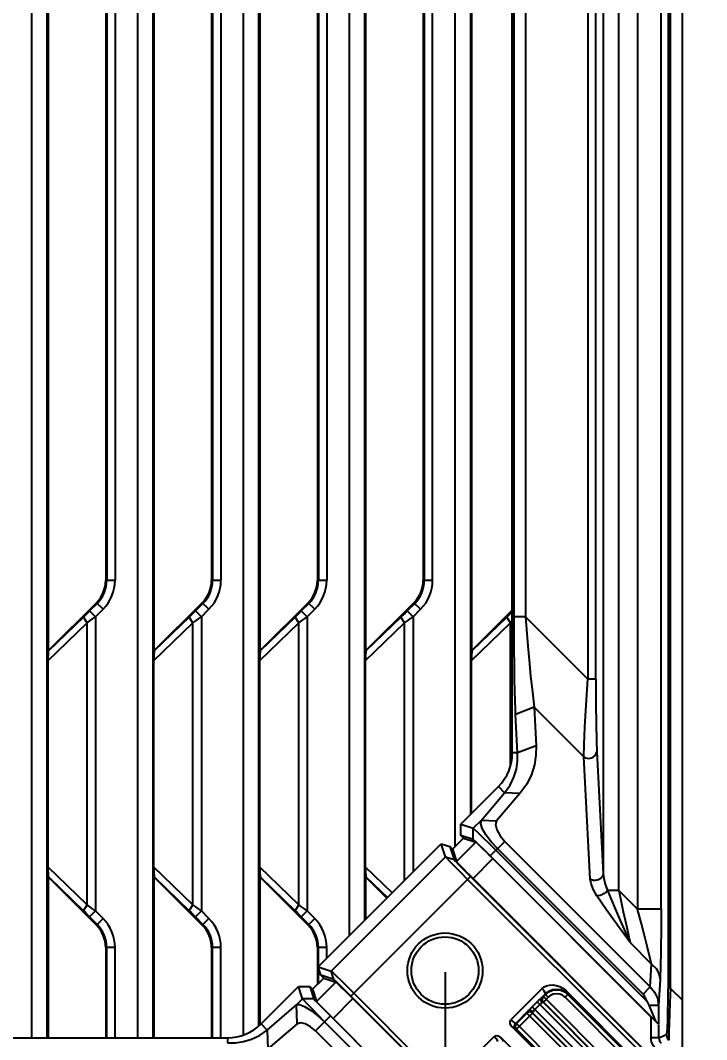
# Model space of a CAD drawing. Header units: millimetres. Extents: x -3132 to 28633, y 682 to 5849.
# Drawn here: x 7477.4 to 7564.1, y 1726.8 to 1855.5 of the extents above; entities that cross this region are included whole.
import ezdxf

# ---------------------------------------------------------------- set-up
doc = ezdxf.new("R2010")
doc.units = ezdxf.units.MM
doc.styles.get("Standard").update_dxf_attribs({"font": 'arial.ttf'})
doc.dimstyles.new('ISO-20', dxfattribs={"dimtxt": 20, "dimasz": 4, "dimexe": 1, "dimexo": 0.2, "dimgap": 0, "dimtad": 1, "dimtoh": 1, "dimdec": 1, "dimzin": 9, "dimdsep": 46, "dimtxsty": 'Standard', "dimblk": '_FILLED', "dimcen": 0.2, "dimclrd": 256, "dimclre": 256, "dimclrt": 256, "dimadec": 1, "dimazin": 2, "dimtfac": 1, "dimtdec": 1, "dimtofl": 0, "dimtmove": 0, "dimatfit": 3, "dimldrblk": '_FILLED', "dimfxl": 1, "dimtolj": 1, "dimtzin": 0, "dimarcsym": 0})

# ---------------------------------------------------------------- blocks, each defined once
blk = doc.blocks.new('_FILLED')
at = {"color": 0, "linetype": 'ByBlock'}
blk.add_solid([(0, 0), (-1, 0.15), (-1, -0.15)], dxfattribs=at)
blk = doc.blocks.new('*D25')
at = {"lineweight": -2, "transparency": 16777216}
for p, q in [((7531.03, 1735.33), (7531.03, 1644.39)), ((7561.03, 1705.33), (7561.03, 1644.39)), ((7535.03, 1645.39), (7557.03, 1645.39)), ((7561.03, 1645.39), (7688.47, 1645.39))]:
    blk.add_line(p, q, dxfattribs=at)
at = {"layer": 'Defpoints', "color": 0, "transparency": 16777216}
for p in [(7531.03, 1735.53), (7561.03, 1705.53), (7561.03, 1645.39)]:
    blk.add_point(p, dxfattribs=at)
at = {"lineweight": -2, "transparency": 16777216, "xscale": 4, "yscale": 4, "zscale": 4, "rotation": 180}
blk.add_blockref('_FILLED', (7531.03, 1645.39), dxfattribs=at)
at = {"lineweight": -2, "transparency": 16777216, "xscale": 4, "yscale": 4, "zscale": 4}
blk.add_blockref('_FILLED', (7561.03, 1645.39), dxfattribs=at)
at = {"transparency": 16777216, "insert": (7626.75, 1658.34), "char_height": 20, "attachment_point": 5}
blk.add_mtext('\\A1;30 [1 1/8"]', dxfattribs=at)

msp = doc.modelspace()

# ---------------------------------------------------------------- linework, layer by layer
at = {"linetype": 'Continuous'}
for p, q in [((7561.028, 1705.533), (7561.028, 2705.533)), ((7541.18, 2024.013), (7541.18, 1780.214)), ((7539.76, 1780.214), (7539.76, 2019.145)), ((7478.799, 1950.619), (7478.799, 1727.033)), ((7492.169, 1950.619), (7492.169, 1727.033)), ((7505.539, 1950.619), (7505.539, 1727.421)), ((7518.909, 1950.619), (7518.909, 1739.914)), ((7532.279, 1950.619), (7532.279, 1751.163)), ((7480.792, 1727.033), (7480.792, 1949.713)), ((7494.162, 1727.033), (7494.162, 1949.713)), ((7507.532, 1728.596), (7507.532, 1949.713)), ((7520.902, 1741.907), (7520.902, 1949.713)), ((7534.272, 1755.277), (7534.272, 1949.713)), ((7558.334, 1743.309), (7558.334, 1942.629)), ((7559.214, 1942.221), (7559.214, 1733.224)), ((7559.507, 1733.261), (7559.507, 1942.221)), ((7555.336, 1938.707), (7555.336, 1743.309)), ((7551.008, 1936.131), (7551.008, 1747.735)), ((7553.007, 1745.637), (7553.007, 1937.363)), ((7549.062, 1935.052), (7549.062, 1772.331)), ((7550.062, 1772.331), (7550.062, 1934.514)), ((7539.528, 1763.018), (7539.528, 1898.181)), ((7480.937, 1775.941), (7480.937, 1885.13)), ((7494.307, 1775.941), (7494.307, 1885.13)), ((7507.677, 1775.941), (7507.677, 1885.13)), ((7521.047, 1775.941), (7521.047, 1885.13)), ((7534.417, 1775.941), (7534.417, 1885.13)), ((7488.164, 1876.236), (7488.164, 1784.83)), ((7488.298, 1876.236), (7488.298, 1784.83)), ((7489.352, 1876.236), (7489.352, 1784.83)), ((7501.534, 1876.236), (7501.534, 1784.83)), ((7501.668, 1876.236), (7501.668, 1784.83)), ((7502.722, 1876.236), (7502.722, 1784.83)), ((7514.904, 1876.236), (7514.904, 1784.83)), ((7515.038, 1876.236), (7515.038, 1784.83)), ((7516.092, 1876.236), (7516.092, 1784.83)), ((7528.274, 1876.236), (7528.274, 1784.83)), ((7528.408, 1876.236), (7528.408, 1784.83)), ((7529.462, 1784.83), (7529.462, 1876.236)), ((7488.164, 1784.83), (7489.352, 1784.83)), ((7501.534, 1784.83), (7502.722, 1784.83)), ((7514.904, 1784.83), (7516.092, 1784.83)), ((7528.274, 1784.83), (7529.462, 1784.83)), ((7486.992, 1782.001), (7480.937, 1775.941)), ((7487.087, 1781.906), (7486.137, 1780.956)), ((7487.832, 1781.161), (7486.992, 1782.001)), ((7500.362, 1782.001), (7494.307, 1775.941)), ((7500.457, 1781.906), (7499.507, 1780.956)), ((7501.202, 1781.161), (7500.362, 1782.001)), ((7513.732, 1782.001), (7507.677, 1775.941)), ((7513.827, 1781.906), (7512.877, 1780.956)), ((7514.572, 1781.161), (7513.732, 1782.001)), ((7527.102, 1782.001), (7521.047, 1775.941)), ((7527.197, 1781.906), (7526.247, 1780.956)), ((7527.942, 1781.161), (7527.102, 1782.001)), ((7486.137, 1780.956), (7486.882, 1780.211)), ((7486.882, 1780.211), (7487.832, 1781.161)), ((7499.507, 1780.956), (7500.252, 1780.211)), ((7500.252, 1780.211), (7501.202, 1781.161)), ((7512.877, 1780.956), (7513.622, 1780.211)), ((7513.622, 1780.211), (7514.572, 1781.161)), ((7526.247, 1780.956), (7526.992, 1780.211)), ((7526.992, 1780.211), (7527.942, 1781.161)), ((7539.528, 1781.057), (7534.417, 1775.941)), ((7480.852, 1774.647), (7485.813, 1779.438)), ((7485.351, 1780.183), (7480.924, 1775.909)), ((7485.813, 1779.438), (7485.351, 1780.183)), ((7485.813, 1743.841), (7485.813, 1779.438)), ((7486.882, 1780.211), (7486.882, 1743.068)), ((7494.222, 1774.647), (7499.183, 1779.438)), ((7498.721, 1780.183), (7494.294, 1775.909)), ((7499.183, 1779.438), (7498.721, 1780.183)), ((7499.183, 1743.841), (7499.183, 1779.438)), ((7500.252, 1780.211), (7500.252, 1743.068)), ((7507.592, 1774.647), (7512.553, 1779.438)), ((7512.091, 1780.183), (7507.664, 1775.909)), ((7512.553, 1779.438), (7512.091, 1780.183)), ((7512.553, 1743.841), (7512.553, 1779.438)), ((7513.622, 1780.211), (7513.622, 1743.068)), ((7520.962, 1774.647), (7525.923, 1779.438)), ((7525.461, 1780.183), (7521.034, 1775.909)), ((7525.923, 1779.438), (7525.461, 1780.183)), ((7525.923, 1746.928), (7525.923, 1779.438)), ((7526.992, 1780.211), (7526.992, 1747.997)), ((7534.332, 1774.647), (7539.293, 1779.438)), ((7538.831, 1780.183), (7534.404, 1775.909)), ((7539.293, 1779.438), (7538.831, 1780.183)), ((7539.293, 1779.438), (7539.528, 1779.606)), ((7539.293, 1761.392), (7539.293, 1779.438)), ((7541.18, 1780.214), (7539.76, 1780.214)), ((7541.18, 1780.214), (7549.062, 1772.331)), ((7480.921, 1775.911), (7480.852, 1774.647)), ((7480.938, 1775.941), (7480.921, 1775.911)), ((7494.291, 1775.911), (7494.222, 1774.647)), ((7494.308, 1775.941), (7494.291, 1775.911)), ((7507.661, 1775.911), (7507.592, 1774.647)), ((7507.678, 1775.941), (7507.661, 1775.911)), ((7521.031, 1775.911), (7520.962, 1774.647)), ((7521.048, 1775.941), (7521.031, 1775.911)), ((7534.401, 1775.911), (7534.332, 1774.647)), ((7534.418, 1775.941), (7534.401, 1775.911)), ((7480.852, 1774.647), (7480.852, 1748.631)), ((7494.222, 1774.647), (7494.222, 1748.631)), ((7507.592, 1774.647), (7507.592, 1748.631)), ((7520.962, 1774.647), (7520.962, 1748.631)), ((7534.332, 1774.647), (7534.332, 1755.337)), ((7550.062, 1772.331), (7549.062, 1772.331)), ((7542.29, 1768.787), (7539.954, 1767.87)), ((7542.29, 1768.787), (7548.562, 1762.515)), ((7542.29, 1768.787), (7542.543, 1763.935)), ((7540.206, 1763.018), (7539.954, 1767.87)), ((7542.543, 1763.935), (7540.206, 1763.018)), ((7540.206, 1763.018), (7539.528, 1763.018)), ((7549.364, 1747.09), (7548.562, 1762.515)), ((7550.206, 1763.16), (7551.008, 1747.735)), ((7533.038, 1754.043), (7537.771, 1758.776)), ((7537.771, 1758.776), (7538.564, 1757.982)), ((7535.628, 1754.552), (7538.564, 1757.982)), ((7540.485, 1757.894), (7537.549, 1754.464)), ((7540.485, 1757.894), (7538.564, 1757.982)), ((7533.038, 1754.043), (7534.599, 1753.523)), ((7533.039, 1752.614), (7533.038, 1754.043)), ((7535.628, 1754.552), (7534.599, 1753.523)), ((7534.599, 1752.094), (7534.599, 1753.523)), ((7535.628, 1754.552), (7537.549, 1754.464)), ((7531.971, 1750.854), (7533.385, 1752.268)), ((7534.599, 1752.094), (7533.039, 1752.614)), ((7533.385, 1752.268), (7533.039, 1752.614)), ((7533.385, 1752.268), (7534.926, 1751.754)), ((7515.012, 1736.017), (7530.544, 1751.549)), ((7530.544, 1751.549), (7531.624, 1751.201)), ((7531.089, 1749.914), (7530.544, 1751.549)), ((7531.624, 1751.201), (7531.971, 1750.854)), ((7531.624, 1751.201), (7532.168, 1749.567)), ((7531.971, 1750.854), (7532.484, 1749.313)), ((7534.926, 1751.754), (7532.484, 1749.313)), ((7538.579, 1751.85), (7536.747, 1750.017)), ((7556.042, 1732.554), (7537.663, 1750.933)), ((7556.958, 1733.47), (7538.579, 1751.85)), ((7531.089, 1749.914), (7516.647, 1735.472)), ((7531.089, 1749.914), (7532.168, 1749.567)), ((7537.081, 1749.67), (7534.569, 1747.157)), ((7536.747, 1750.017), (7557.61, 1729.154)), ((7557.04, 1729.711), (7537.081, 1749.67)), ((7537.461, 1750.732), (7556.524, 1731.669)), ((7485.813, 1743.841), (7480.852, 1748.631)), ((7480.852, 1748.631), (7480.921, 1747.363)), ((7499.183, 1743.841), (7494.222, 1748.631)), ((7494.222, 1748.631), (7494.291, 1747.363)), ((7512.553, 1743.841), (7507.592, 1748.631)), ((7507.592, 1748.631), (7507.661, 1747.363)), ((7524.353, 1745.357), (7520.962, 1748.631)), ((7520.962, 1748.631), (7521.031, 1747.363)), ((7480.926, 1747.367), (7485.351, 1743.096)), ((7480.937, 1747.342), (7486.992, 1741.277)), ((7480.937, 1727.033), (7480.937, 1747.342)), ((7494.296, 1747.367), (7498.721, 1743.096)), ((7494.307, 1747.342), (7500.362, 1741.277)), ((7494.307, 1727.033), (7494.307, 1747.342)), ((7507.666, 1747.367), (7512.091, 1743.096)), ((7507.677, 1747.342), (7513.732, 1741.277)), ((7507.677, 1728.707), (7507.677, 1747.342)), ((7519.143, 1732.315), (7534.246, 1747.418)), ((7521.036, 1747.367), (7523.746, 1744.751)), ((7521.047, 1747.342), (7523.69, 1744.695)), ((7521.047, 1742.052), (7521.047, 1747.342)), ((7556.089, 1724.843), (7533.881, 1747.052)), ((7534.246, 1747.418), (7557.506, 1724.158)), ((7534.569, 1747.157), (7560.028, 1721.698)), ((7553.007, 1745.637), (7551.568, 1745.637)), ((7553.007, 1745.637), (7555.336, 1743.309)), ((7485.351, 1743.096), (7485.813, 1743.841)), ((7486.882, 1743.068), (7486.137, 1742.323)), ((7487.832, 1742.117), (7486.882, 1743.068)), ((7498.721, 1743.096), (7499.183, 1743.841)), ((7500.252, 1743.068), (7499.507, 1742.323)), ((7501.202, 1742.117), (7500.252, 1743.068)), ((7512.091, 1743.096), (7512.553, 1743.841)), ((7513.622, 1743.068), (7512.877, 1742.323)), ((7514.572, 1742.117), (7513.622, 1743.068)), ((7558.334, 1743.309), (7555.336, 1743.309)), ((7487.087, 1741.372), (7486.137, 1742.323)), ((7486.992, 1741.277), (7487.832, 1742.117)), ((7500.457, 1741.372), (7499.507, 1742.323)), ((7500.362, 1741.277), (7501.202, 1742.117)), ((7513.827, 1741.372), (7512.877, 1742.323)), ((7513.732, 1741.277), (7514.572, 1742.117)), ((7489.352, 1738.449), (7488.164, 1738.449)), ((7488.164, 1738.449), (7488.164, 1727.033)), ((7488.298, 1727.033), (7488.298, 1738.449)), ((7489.352, 1727.033), (7489.352, 1738.449)), ((7502.722, 1738.449), (7501.534, 1738.449)), ((7501.534, 1738.449), (7501.534, 1727.033)), ((7501.668, 1727.033), (7501.668, 1738.449)), ((7502.722, 1727.033), (7502.722, 1738.449)), ((7516.092, 1738.449), (7514.904, 1738.449)), ((7514.904, 1738.449), (7514.904, 1733.788)), ((7515.038, 1736.017), (7515.038, 1738.449)), ((7516.092, 1737.097), (7516.092, 1738.449)), ((7554.42, 1739.065), (7557.126, 1736.36)), ((7515.012, 1736.017), (7516.647, 1735.472)), ((7515.36, 1734.938), (7515.012, 1736.017)), ((7515.038, 1733.922), (7515.038, 1735.935)), ((7516.994, 1734.393), (7516.647, 1735.472)), ((7556.958, 1733.47), (7557.126, 1736.36)), ((7514.293, 1733.176), (7515.707, 1734.59)), ((7517.248, 1734.077), (7514.807, 1731.636)), ((7516.994, 1734.393), (7515.36, 1734.938)), ((7515.707, 1734.59), (7515.36, 1734.938)), ((7515.707, 1734.59), (7517.248, 1734.077)), ((7558.19, 1734.425), (7558.001, 1731.179)), ((7507.786, 1728.79), (7512.518, 1733.523)), ((7512.518, 1733.523), (7513.947, 1733.522)), ((7513.038, 1731.962), (7512.518, 1733.523)), ((7513.947, 1733.522), (7514.293, 1733.176)), ((7513.947, 1733.522), (7514.467, 1731.962)), ((7514.293, 1733.176), (7514.807, 1731.636)), ((7543.307, 1733.261), (7539.351, 1729.305)), ((7546.286, 1733.003), (7556.089, 1723.2)), ((7556.042, 1732.554), (7556.958, 1733.47)), ((7559.507, 1733.261), (7559.214, 1733.261)), ((7559.507, 1733.261), (7561.028, 1731.815)), ((7513.038, 1731.962), (7512.265, 1731.188)), ((7514.467, 1731.962), (7513.038, 1731.962)), ((7519.404, 1731.992), (7516.891, 1729.48)), ((7542.403, 1709.055), (7519.143, 1732.315)), ((7544.863, 1706.533), (7519.404, 1731.992)), ((7519.509, 1732.681), (7541.718, 1710.472)), ((7542.039, 1730.959), (7542.674, 1731.594)), ((7542.674, 1731.594), (7557.291, 1716.976)), ((7543.2, 1732.084), (7543.729, 1732.613)), ((7543.418, 1732.255), (7543.459, 1732.255)), ((7543.459, 1731.552), (7543.418, 1731.552)), ((7557.643, 1717.328), (7543.418, 1731.552)), ((7543.729, 1732.524), (7543.459, 1732.255)), ((7543.459, 1732.255), (7559.563, 1716.152)), ((7544.08, 1732.173), (7543.459, 1731.552)), ((7543.459, 1731.552), (7559.289, 1715.722)), ((7543.729, 1732.524), (7543.729, 1732.613)), ((7543.729, 1732.524), (7544.08, 1732.173)), ((7546.189, 1732.173), (7546.54, 1732.524)), ((7560.028, 1718.333), (7546.189, 1732.173)), ((7546.54, 1732.613), (7546.54, 1732.524)), ((7559.556, 1719.508), (7546.54, 1732.524)), ((7508.559, 1728.017), (7512.265, 1731.188)), ((7512.373, 1728.816), (7512.265, 1731.188)), ((7539.965, 1728.849), (7541.548, 1730.433)), ((7541.377, 1730.173), (7540.054, 1728.849)), ((7540.054, 1728.146), (7542.08, 1730.173)), ((7541.377, 1730.173), (7541.377, 1730.214)), ((7541.377, 1730.173), (7558.157, 1713.393)), ((7542.039, 1730.959), (7557.291, 1715.706)), ((7542.08, 1730.214), (7556.938, 1715.357)), ((7542.08, 1730.214), (7542.08, 1730.173)), ((7543.022, 1731.245), (7542.387, 1730.61)), ((7556.762, 1731.179), (7558.001, 1731.179)), ((7556.762, 1731.179), (7557.61, 1729.154)), ((7558.001, 1731.179), (7558.001, 1728.753)), ((7516.544, 1729.814), (7514.649, 1727.919)), ((7534.133, 1710.757), (7515.81, 1729.08)), ((7537.084, 1709.274), (7516.544, 1729.814)), ((7516.891, 1729.48), (7536.85, 1709.521)), ((7557.04, 1729.711), (7557.04, 1727.054)), ((7558.001, 1728.753), (7557.61, 1729.154)), ((7508.559, 1728.017), (7507.786, 1728.79)), ((7508.559, 1728.017), (7508.668, 1725.644)), ((7512.373, 1728.816), (7508.668, 1725.644)), ((7514.649, 1727.919), (7532.972, 1709.596)), ((7556.177, 1711.799), (7539.446, 1728.53)), ((7539.965, 1728.849), (7540.054, 1728.849)), ((7540.054, 1728.146), (7539.965, 1728.146)), ((7540.054, 1728.849), (7559.195, 1709.708)), ((7540.054, 1728.146), (7558.569, 1709.631)), ((7558.04, 1727.054), (7558.04, 1728.688)), ((7438.102, 1727.033), (7503.543, 1727.033)), ((7503.543, 1727.033), (7503.543, 1726.399)), ((7537.256, 1727.21), (7533.3, 1723.254)), ((7538.031, 1727.115), (7554.763, 1710.384)), ((7558.04, 1727.054), (7557.04, 1727.054)), ((7558.04, 1727.054), (7559.008, 1727.454))]:
    msp.add_line(p, q, dxfattribs=at)
for points in [[(7486.137, 1780.956), (7485.867, 1780.688), (7485.605, 1780.43), (7485.351, 1780.183)], [(7499.507, 1780.956), (7499.237, 1780.688), (7498.975, 1780.43), (7498.721, 1780.183)], [(7512.877, 1780.956), (7512.607, 1780.688), (7512.345, 1780.43), (7512.091, 1780.183)], [(7526.247, 1780.956), (7525.977, 1780.688), (7525.715, 1780.43), (7525.461, 1780.183)], [(7539.528, 1780.868), (7539.347, 1780.688), (7539.085, 1780.43), (7538.831, 1780.183)], [(7485.813, 1779.438), (7486.163, 1779.688), (7486.52, 1779.946), (7486.882, 1780.211)], [(7499.183, 1779.438), (7499.533, 1779.688), (7499.89, 1779.946), (7500.252, 1780.211)], [(7512.553, 1779.438), (7512.903, 1779.688), (7513.26, 1779.946), (7513.622, 1780.211)], [(7525.923, 1779.438), (7526.273, 1779.688), (7526.63, 1779.946), (7526.992, 1780.211)], [(7539.954, 1767.87), (7539.92, 1768.601), (7539.886, 1769.577), (7539.853, 1770.821), (7539.822, 1772.345), (7539.796, 1774.126), (7539.776, 1776.097), (7539.763, 1778.16), (7539.76, 1780.214)], [(7541.18, 1780.214), (7541.365, 1778.072), (7541.536, 1776.072), (7541.697, 1774.269), (7541.849, 1772.708), (7541.987, 1771.399), (7542.109, 1770.327), (7542.29, 1768.787)], [(7548.562, 1762.515), (7548.607, 1764.085), (7548.706, 1766.294), (7548.857, 1769.062), (7549.062, 1772.331)], [(7550.062, 1772.331), (7550.074, 1769.221), (7550.106, 1766.637), (7550.151, 1764.596), (7550.206, 1763.16)], [(7542.543, 1763.935), (7542.522, 1762.74), (7542.328, 1761.534), (7541.945, 1760.315), (7541.346, 1759.094), (7540.485, 1757.894)], [(7538.564, 1757.982), (7539.25, 1758.965), (7539.734, 1759.971), (7540.043, 1760.984), (7540.197, 1761.998), (7540.206, 1763.018)], [(7548.562, 1762.515), (7548.742, 1762.417), (7548.966, 1762.35), (7549.207, 1762.33)], [(7549.207, 1762.33), (7549.69, 1762.441), (7550.058, 1762.738), (7550.206, 1763.16)], [(7534.599, 1753.523), (7534.773, 1753.372), (7535.195, 1752.969), (7535.825, 1752.355), (7536.605, 1751.585), (7537.461, 1750.732)], [(7537.663, 1750.933), (7536.859, 1751.812), (7536.197, 1752.693), (7535.744, 1753.49), (7535.545, 1754.131), (7535.628, 1754.552)], [(7537.549, 1754.464), (7537.401, 1753.982), (7537.56, 1753.305), (7537.985, 1752.552), (7538.579, 1751.85)], [(7536.747, 1750.017), (7535.956, 1750.803), (7535.268, 1751.475), (7534.794, 1751.926), (7534.599, 1752.094)], [(7533.881, 1747.052), (7533.027, 1747.909), (7532.256, 1748.69), (7531.642, 1749.32), (7531.24, 1749.741), (7531.089, 1749.914)], [(7532.168, 1749.567), (7532.336, 1749.372), (7532.788, 1748.897), (7533.461, 1748.209), (7534.246, 1747.418)], [(7480.932, 1747.338), (7480.929, 1747.348), (7480.929, 1747.357), (7480.926, 1747.367)], [(7494.302, 1747.338), (7494.299, 1747.348), (7494.299, 1747.357), (7494.296, 1747.367)], [(7507.672, 1747.338), (7507.669, 1747.348), (7507.669, 1747.357), (7507.666, 1747.367)], [(7550.009, 1746.904), (7549.773, 1746.924), (7549.546, 1746.991), (7549.364, 1747.09)], [(7550.203, 1744.992), (7549.756, 1745.82), (7549.473, 1746.533), (7549.364, 1747.09)], [(7551.008, 1747.735), (7550.931, 1747.428), (7550.722, 1747.164), (7550.4, 1746.977), (7550.009, 1746.904)], [(7551.008, 1747.735), (7551.086, 1747.154), (7551.277, 1746.441), (7551.568, 1745.637)], [(7551.568, 1745.637), (7551.372, 1745.436), (7551.125, 1745.254), (7550.848, 1745.108)], [(7551.568, 1745.637), (7552.385, 1743.622), (7553.151, 1741.858), (7553.834, 1740.336), (7554.42, 1739.065)], [(7553.007, 1745.637), (7553.294, 1744.21), (7553.552, 1742.967), (7553.781, 1741.892), (7553.981, 1740.972), (7554.154, 1740.197), (7554.3, 1739.563), (7554.42, 1739.065)], [(7550.848, 1745.108), (7550.613, 1745.025), (7550.392, 1744.985), (7550.203, 1744.992)], [(7554.42, 1739.065), (7552.822, 1741.278), (7551.372, 1743.24), (7550.203, 1744.992)], [(7485.351, 1743.096), (7485.605, 1742.849), (7485.868, 1742.591), (7486.137, 1742.323)], [(7486.882, 1743.068), (7486.52, 1743.333), (7486.163, 1743.591), (7485.813, 1743.841)], [(7498.721, 1743.096), (7498.975, 1742.849), (7499.238, 1742.591), (7499.507, 1742.323)], [(7500.252, 1743.068), (7499.89, 1743.333), (7499.533, 1743.591), (7499.183, 1743.841)], [(7512.091, 1743.096), (7512.345, 1742.849), (7512.608, 1742.591), (7512.877, 1742.323)], [(7513.622, 1743.068), (7513.26, 1743.333), (7512.903, 1743.591), (7512.553, 1743.841)], [(7557.126, 1736.36), (7556.921, 1737.241), (7556.622, 1738.445), (7556.278, 1739.78), (7555.846, 1741.418), (7555.336, 1743.309)], [(7558.334, 1743.309), (7558.331, 1741.724), (7558.321, 1740.2), (7558.307, 1738.791), (7558.287, 1737.543), (7558.265, 1736.489), (7558.241, 1735.627), (7558.216, 1734.944), (7558.19, 1734.425)], [(7516.647, 1735.472), (7516.82, 1735.32), (7517.242, 1734.918), (7517.872, 1734.304), (7518.652, 1733.534), (7519.509, 1732.681)], [(7557.126, 1736.36), (7557.688, 1735.811), (7558.053, 1735.151), (7558.19, 1734.425)], [(7519.143, 1732.315), (7518.351, 1733.101), (7517.663, 1733.774), (7517.189, 1734.225), (7516.994, 1734.393)], [(7543.307, 1733.261), (7543.559, 1733.463), (7543.87, 1733.616), (7544.232, 1733.708), (7544.64, 1733.73), (7545.079, 1733.67), (7545.522, 1733.523), (7545.934, 1733.295), (7546.286, 1733.003)], [(7543.729, 1732.613), (7543.691, 1732.732), (7543.548, 1732.952), (7543.307, 1733.261)], [(7543.729, 1732.613), (7544.14, 1732.927), (7544.617, 1733.124), (7545.134, 1733.192)], [(7543.729, 1732.524), (7544.141, 1732.84), (7544.62, 1733.039), (7545.134, 1733.106)], [(7545.134, 1733.192), (7545.645, 1733.126), (7546.125, 1732.929), (7546.54, 1732.613)], [(7545.134, 1733.106), (7545.649, 1733.039), (7546.128, 1732.84), (7546.54, 1732.524)], [(7546.286, 1733.003), (7546.427, 1732.819), (7546.512, 1732.688), (7546.54, 1732.613)], [(7556.958, 1733.47), (7557.513, 1732.826), (7557.872, 1732.042), (7558.001, 1731.179)], [(7559.165, 1729.226), (7559.192, 1730.313), (7559.208, 1731.656), (7559.214, 1733.224)], [(7559.507, 1733.261), (7559.445, 1731.506), (7559.394, 1730.025), (7559.355, 1728.843)], [(7515.805, 1729.075), (7514.975, 1729.957), (7514.205, 1730.737), (7513.591, 1731.367), (7513.189, 1731.789), (7513.038, 1731.962)], [(7514.467, 1731.962), (7514.635, 1731.767), (7515.087, 1731.292), (7515.759, 1730.605), (7516.544, 1729.814)], [(7542.674, 1731.594), (7542.863, 1731.777), (7543.043, 1731.943), (7543.2, 1732.084)], [(7543.297, 1731.478), (7543.214, 1731.413), (7543.118, 1731.335), (7543.022, 1731.245)], [(7543.2, 1732.084), (7543.127, 1731.918), (7543.155, 1731.705), (7543.297, 1731.478)], [(7543.2, 1732.084), (7543.307, 1732.177), (7543.381, 1732.235), (7543.418, 1732.255)], [(7543.418, 1731.552), (7543.292, 1731.769), (7543.288, 1732.025), (7543.418, 1732.255)], [(7543.418, 1731.552), (7543.395, 1731.546), (7543.354, 1731.521), (7543.297, 1731.478)], [(7543.459, 1732.255), (7543.396, 1732.176), (7543.346, 1732.078), (7543.318, 1731.96), (7543.321, 1731.826), (7543.365, 1731.685), (7543.459, 1731.552)], [(7545.134, 1732.61), (7544.749, 1732.559), (7544.389, 1732.41), (7544.08, 1732.173)], [(7546.189, 1732.173), (7545.88, 1732.41), (7545.52, 1732.559), (7545.134, 1732.61)], [(7556.524, 1731.669), (7556.409, 1732.011), (7556.245, 1732.31), (7556.042, 1732.554)], [(7556.524, 1731.669), (7556.612, 1731.511), (7556.692, 1731.347), (7556.762, 1731.179)], [(7512.265, 1731.188), (7512.648, 1731.24), (7513.26, 1731.014), (7514.038, 1730.538), (7514.908, 1729.859), (7515.805, 1729.075)], [(7541.377, 1730.214), (7541.397, 1730.251), (7541.455, 1730.325), (7541.548, 1730.433)], [(7541.377, 1730.214), (7541.459, 1730.28), (7541.587, 1730.338), (7541.729, 1730.359)], [(7541.729, 1730.318), (7541.588, 1730.298), (7541.46, 1730.239), (7541.377, 1730.173)], [(7541.548, 1730.433), (7541.69, 1730.59), (7541.856, 1730.77), (7542.039, 1730.959)], [(7541.548, 1730.433), (7541.661, 1730.494), (7541.775, 1730.507), (7541.9, 1730.486)], [(7541.729, 1730.359), (7541.867, 1730.339), (7541.997, 1730.281), (7542.08, 1730.214)], [(7542.08, 1730.173), (7541.998, 1730.239), (7541.869, 1730.298), (7541.729, 1730.318)], [(7541.9, 1730.486), (7541.989, 1730.451), (7542.075, 1730.4), (7542.154, 1730.335)], [(7542.154, 1730.335), (7542.111, 1730.278), (7542.086, 1730.237), (7542.08, 1730.214)], [(7542.08, 1730.173), (7558.589, 1713.663), (7558.67, 1713.585), (7558.753, 1713.51)], [(7542.387, 1730.61), (7542.298, 1730.514), (7542.219, 1730.418), (7542.154, 1730.335)], [(7514.649, 1727.919), (7514.029, 1728.442), (7513.381, 1728.807), (7512.798, 1728.944), (7512.373, 1728.816)], [(7539.446, 1728.53), (7539.274, 1728.796), (7539.241, 1729.077), (7539.351, 1729.305)], [(7539.351, 1729.305), (7539.65, 1729.053), (7539.858, 1728.899), (7539.965, 1728.849)], [(7559.008, 1727.454), (7559.073, 1727.694), (7559.126, 1728.313), (7559.165, 1729.226)], [(7503.543, 1726.399), (7504.562, 1726.405), (7505.573, 1726.556), (7506.581, 1726.862), (7507.582, 1727.34), (7508.559, 1728.017)], [(7539.965, 1728.146), (7539.873, 1728.19), (7539.698, 1728.319), (7539.446, 1728.53)], [(7539.82, 1728.498), (7539.84, 1728.637), (7539.898, 1728.766), (7539.965, 1728.849)], [(7539.965, 1728.146), (7539.899, 1728.228), (7539.841, 1728.356), (7539.82, 1728.498)], [(7540.054, 1728.849), (7539.983, 1728.76), (7539.928, 1728.634), (7539.909, 1728.498)], [(7539.909, 1728.498), (7539.929, 1728.357), (7539.987, 1728.229), (7540.054, 1728.146)], [(7559.355, 1728.843), (7559.323, 1727.788), (7559.304, 1727.07), (7559.3, 1726.748)], [(7537.256, 1727.21), (7537.485, 1727.32), (7537.765, 1727.287), (7538.031, 1727.115)], [(7537.712, 1726.596), (7537.662, 1726.703), (7537.508, 1726.911), (7537.256, 1727.21)], [(7538.031, 1727.115), (7538.242, 1726.863), (7538.371, 1726.688), (7538.415, 1726.596)], [(7557.626, 1725.64), (7557.308, 1726.054), (7557.108, 1726.536), (7557.04, 1727.054)], [(7558.04, 1727.054), (7558.074, 1726.795), (7558.173, 1726.554), (7558.332, 1726.347)], [(7559.008, 1727.454), (7559.041, 1727.197), (7559.141, 1726.956), (7559.3, 1726.748)]]:
    msp.add_lwpolyline(points, dxfattribs=at)
for radius in [4.75, 4.25]:
    msp.add_circle((7531.028, 1735.533), radius, dxfattribs=at)
for centre, radius, start, end in [((7484.164, 1784.83), 4, 314.99932, 0), ((7484.164, 1784.83), 4.134, 315, 0), ((7484.164, 1784.83), 5.188, 315, 360), ((7497.534, 1784.83), 4, 314.99932, 0), ((7497.534, 1784.83), 4.134, 315, 0), ((7497.534, 1784.83), 5.188, 315, 360), ((7510.904, 1784.83), 4, 314.99932, 0), ((7510.904, 1784.83), 4.134, 315, 0), ((7510.904, 1784.83), 5.188, 315, 360), ((7524.274, 1784.83), 4, 314.99932, 0), ((7524.274, 1784.83), 4.134, 315, 0), ((7524.274, 1784.83), 5.188, 315, 360), ((7533.528, 1763.018), 6, 315, 0), ((7484.164, 1738.449), 5.188, 0.00001, 44.99999), ((7497.534, 1738.449), 5.188, 0.00001, 44.99999), ((7510.904, 1738.449), 5.188, 0.00001, 44.99999), ((7484.164, 1738.449), 4, 0, 45.00069), ((7484.164, 1738.449), 4.134, 0.00001, 44.99999), ((7497.534, 1738.449), 4, 0, 45.00069), ((7497.534, 1738.449), 4.134, 0.00001, 44.99999), ((7510.904, 1738.449), 4, 0, 45.00069), ((7510.904, 1738.449), 4.134, 0.00001, 44.99999), ((7503.543, 1733.033), 6, 270, 315)]:
    msp.add_arc(centre, radius, start, end, dxfattribs=at)
for centre, start_param, end_param in [((7537.044, 1749.633), 1.5707963, 3.1066861), ((7534.606, 1747.194), -3.1066861, -1.5707963), ((7519.367, 1731.955), 1.5707963, 3.1066861)]:
    msp.add_ellipse(centre, major_axis=(2.121, -2.121), ratio=0.0174551, start_param=start_param, end_param=end_param, dxfattribs=at)

# ---------------------------------------------------------------- dimensions: what is measured, and where the dimension line sits
dim = msp.add_linear_dim(base=(7561.028, 1645.391), p1=(7531.028, 1735.533), p2=(7561.028, 1705.533), dimstyle='ISO-20')
dim.commit()
dim.dimension.update_dxf_attribs({"geometry": '*D25', "text_midpoint": (7626.747, 1658.338)})

doc.saveas('drawing.dxf')
